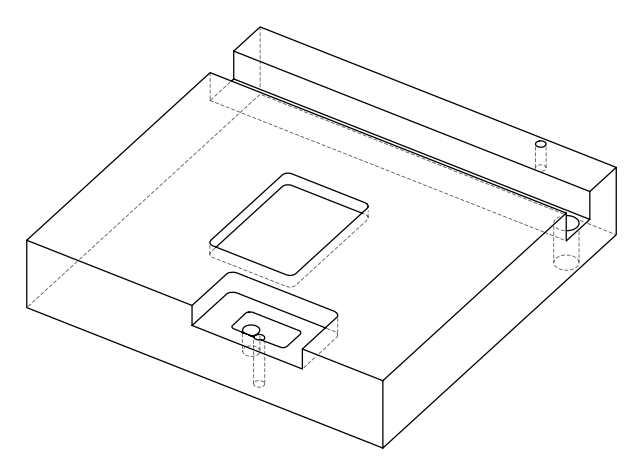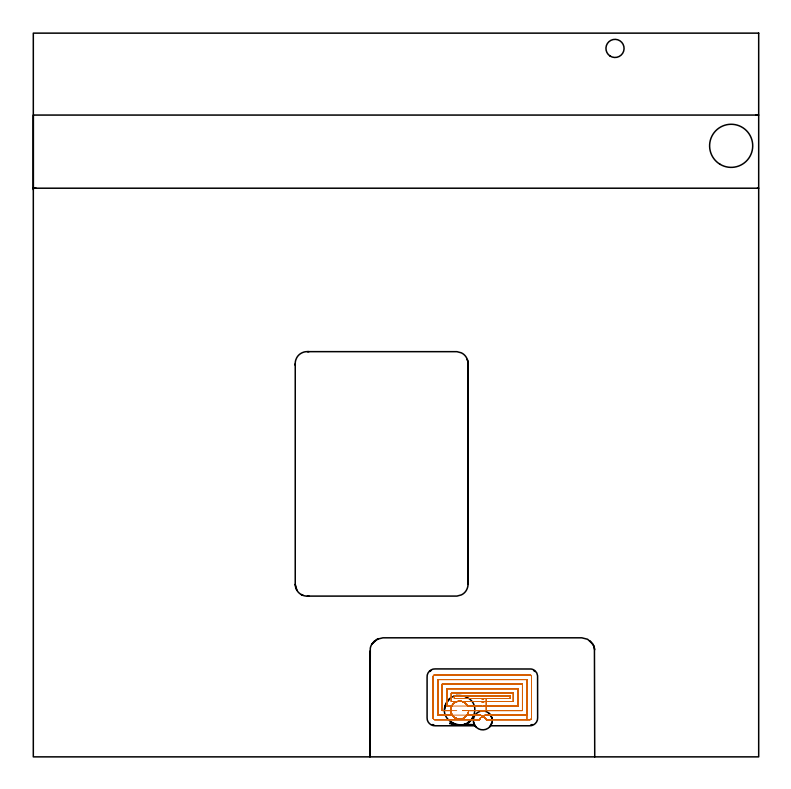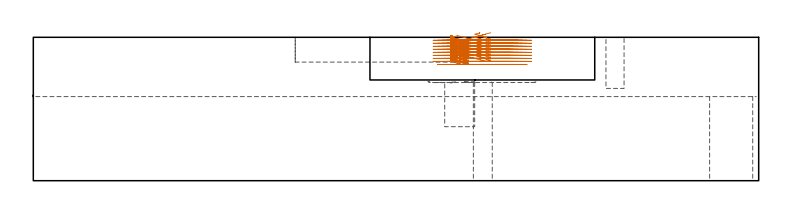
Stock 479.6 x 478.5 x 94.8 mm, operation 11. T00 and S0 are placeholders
(PLAN: 14 operations, 10 tool changes, 88.9 min)
(1 SPOT_DRILL | STEP1HOLE_1 | NXT0321_9005460120000 | 0.04 min | 3080 mm3)
(2 SPOT_DRILL_1 | STEP1POCKET | NXT0321_9005460120000 | 0.06 min | 3549 mm3)
(3 SPOT_DRILL_2 | STEP1POCKET_1 | NXT0321_9005460120000 | 0.03 min | 1 mm3)
(4 INDEXABLE_INSERT_DRILL_THROUGH_HOLE_FROM_SOLID | STEP1HOLE | NXT0302_028 | 0.25 min | 60414 mm3)
(5 DRILL_THROUGH_HOLE_INTO_CENTER | STEP1HOLE_1 | NXT0301_042 | 0.29 min | 2613 mm3)
(6 DRILL_TO_ENLARGE_THROUGH_HOLE | STEP1HOLE_1 | NXT0301_096 | 0.3 min | 5891 mm3)
(7 DRILL_BLIND_HOLE_INTO_CENTER | STEP1POCKET | UGT0301_373 | 0.13 min | 3106 mm3)
(8 DRILL_BLIND_HOLE_INTO_CENTER_1 | STEP1POCKET_1 | NXT0301_042 | 0.14 min | 1287 mm3)
(9 DRILL_TO_ENLARGE_BLIND_HOLE | STEP1POCKET_1 | UGT0301_373 | 0.14 min | 2516 mm3)
(10 MILL_ROUGH_BLIND_HOLE_CONTOUR | STEP1POCKET | NXT0201_013 | Spiral | 1.55 min | 11217 mm3)
(11 MILL_RECTANGULAR_POCKET | POCKET_RECTANGULAR_STRAIGHT | UGT0201_086 | Follow Part, ap 2, ae 75% | 29.15 min | 69038 mm3)
(12 MILL_RECTANGULAR_POCKET_1 | POCKET_RECTANGULAR_STRAIGHT_1 | UGT0201_133 | Follow Part, ap 3.75, ae 75% | 16.54 min | 301875 mm3)
(13 MILL_SLOT | SLOT_PARTIAL_RECTANGULAR | UGT0201_133 | Follow Part, ap 3.75, ae 75% | 30.08 min | 251817 mm3)
(14 MILL_RECTANGULAR_SLOT | SLOT_RECTANGULAR | UGT0201_009 | Follow Part, ap 11.25, ae 75% | 10.24 min | 883080 mm3)
(TOOL NXT0321_9005460120000 | NC Spot Drill, 142deg, 12mm, Carbide, Uncoated | D12 PA142 FL30 Z2)
(TOOL NXT0302_028 | Index. Insert Drill 28.5mm [880-D2850L32-03] | D28.5 PA176 FL86 Z2)
(TOOL NXT0301_042 | Carbide Drill 7.1mm [860.1-0710-057A1-MM 2214] | D7.1 PA140 FL85 Z2)
(TOOL NXT0301_096 | Carbide Drill 12.5mm [860.1-1250-063A1-MM 2214] | D12.5 PA140 FL77 Z2)
(TOOL UGT0301_373 | Twist Drill Flat Bottom 12 mm | D12 PA180 FL101 Z2)
(TOOL NXT0201_013 | ENDMILL 10mm | D10 FL30 Z4)
(TOOL UGT0201_086 | End Mill 8 mm | D8 R2 FL19 Z4)
(TOOL UGT0201_133 | Carbide End Mill 15.0 | D15 FL30 Z4)
(TOOL UGT0201_009 | End Mill 45 mm | D45 FL63 Z6)
(OP 11 MILL_RECTANGULAR_POCKET, part 1 of 2)
G17 G21 G94 G90
T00 M6
G54
G17 G0 G90 X302.392 Y30.6 S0 M3
G43 Z104.8 H0
Z97.8
G94 G1 X299.038 Z96.901 F250.
X298.273 Y30.506 Z96.695
X297.525 Y30.315 Z96.488
X297.202 Y30.189 Z96.395
X296.879 Y30.315 Z96.302
X296.132 Y30.506 Z96.095
X295.366 Y30.6 Z95.889
X283.864 Z92.807
X295.019 F500.
G2 X297.202 Y30.189 R6.
X299.385 Y30.6 R6.
G1 Y38.6
X315.4
Y40.1
X278.4
Y38.6
X295.019
G2 X297.202 Y38.429 R14.
X299.385 Y38.6 R14.
G1 Y36.6
X317.4
Y42.1
X276.4
Y36.6
X295.019
G2 X297.202 Y36.4 R12.
X299.385 Y36.6 R12.
G1 Y33.6
X320.4
Y45.1
X273.4
Y33.6
X295.019
G2 X297.202 Y33.331 R9.
X299.385 Y33.6 R9.
G1 Y30.6
X323.4
Y48.1
X270.4
Y30.6
X279.936
G0 X295.244 Y25.193 Z97.8
G1 X295.067 Y24.806 Z97.686 F250.
X295.019 Y24.6 Z97.629
X292.026 Z96.827
X295.019 Z96.025
X295.067 Y24.806 Z95.968
X295.272 Y25.254 Z95.836
X295.57 Y25.647 Z95.704
X295.946 Y25.965 Z95.572
X296.383 Y26.193 Z95.44
X296.586 Y26.251 Z95.383
X296.79 Y26.309 Z95.326
X297.221 Y26.347 Z95.211
X297.65 Y26.302 Z95.095
X298.063 Y26.176 Z94.979
X298.25 Y26.076 Z94.922
X298.7 Y25.765 Z94.776
X299.005 Y25.425 Z94.653
X299.256 Y24.989 Z94.519
X299.343 Y24.769 Z94.455
X299.367 Y24.685 Z94.432
X299.385 Y24.6 Z94.409
X302.375 Z93.608
X299.385 Z92.807
X326.4 F500.
Y27.6
Y51.1
X267.4
Y27.6
X295.019
G2 X297.202 Y26.658 R3.
X299.385 Y27.6 R3.
G1 X326.4
Y24.6
X328.4
G3 X329.4 Y25.6 R1.
G1 Y53.1
G3 X328.4 Y54.1 R1.
G1 X265.4
G3 X264.4 Y53.1 R1.
G1 Y25.6
G3 X265.4 Y24.6 R1.
G1 X295.019
G0 X280.518 Y25.174 Z95.807
G1 X280.275 Y25.225 Z95.74 F250.
X279.186 Y25.651 Z95.427
X278.469 Y26.115 Z95.198
X278.438 Y26.136 Z95.188
X277.96 Y26.501 Z95.027
X277.264 Y27.245 Z94.753
X276.831 Y27.91 Z94.541
X276.543 Y28.422 Z94.383
X276.334 Y28.979 Z94.224
X276.149 Y29.581 Z94.055
X276.058 Y30.102 Z93.913
X276.01 Y30.727 Z93.746
X276.008 Y31.255 Z93.604
X276.091 Y31.849 Z93.443
X276.208 Y32.496 Z93.267
X276.214 Y32.515 Z93.262
X276.374 Y32.93 Z93.143
X276.65 Y33.609 Z92.946
X276.788 Y33.849 Z92.872
X276.92 Y34.044 Z92.809
X277.39 Y34.709 Z92.591
X277.98 Y35.288 Z92.369
X278.58 Y35.779 Z92.161
X279.118 Y36.091 Z91.995
X279.715 Y36.385 Z91.817
X280.259 Y36.554 Z91.664
X280.832 Y36.707 Z91.505
X281.401 Y36.764 Z91.352
X281.991 Y36.803 Z91.193
X282.526 Y36.758 Z91.05
X283.143 Y36.666 Z90.882
X283.393 Y36.6 Z90.813
X295.019 F500.
G2 X297.202 Y36.4 R12.
X299.385 Y36.6 R12.
G1 X317.4
Y42.1
X276.4
Y36.6
X280.433
G0 X276.722 Y28.103 Z95.807
G1 X276.543 Y28.422 Z95.708 F250.
X276.334 Y28.979 Z95.549
X276.149 Y29.581 Z95.38
X276.058 Y30.102 Z95.238
X276.01 Y30.727 Z95.071
X276.008 Y31.255 Z94.929
X276.091 Y31.849 Z94.768
X276.208 Y32.496 Z94.592
X276.214 Y32.515 Z94.587
X276.374 Y32.93 Z94.468
X276.65 Y33.609 Z94.271
X276.788 Y33.849 Z94.197
X276.92 Y34.044 Z94.134
X277.39 Y34.709 Z93.916
X277.98 Y35.288 Z93.694
X278.58 Y35.779 Z93.486
X279.118 Y36.091 Z93.32
X279.715 Y36.385 Z93.142
X280.259 Y36.554 Z92.989
X280.832 Y36.707 Z92.83
X281.401 Y36.764 Z92.677
X281.991 Y36.803 Z92.518
X282.526 Y36.758 Z92.375
X283.143 Y36.666 Z92.207
X283.67 Y36.527 Z92.061
X284.267 Y36.294 Z91.89
X284.836 Y36.019 Z91.72
X285.039 Y35.883 Z91.655
X285.422 Y35.623 Z91.531
X285.885 Y35.258 Z91.373
X286.505 Y34.592 Z91.129
X286.556 Y34.534 Z91.108
X286.805 Y34.176 Z90.992
X287.138 Y33.6 Z90.813
X295.019 F500.
G2 X297.202 Y33.331 R9.
X299.385 Y33.6 R9.
G1 X320.4
Y45.1
X273.4
Y33.6
X276.647
G0 X276.016 Y31.315 Z95.807
G1 X276.008 Y31.255 Z95.79 F250.
X276.01 Y30.727 Z95.649
X276.058 Y30.102 Z95.481
X276.149 Y29.581 Z95.339
X276.334 Y28.979 Z95.171
X276.543 Y28.422 Z95.011
X276.831 Y27.91 Z94.854
X276.858 Y27.862 Z94.839
X277.293 Y27.212 Z94.629
X277.846 Y26.616 Z94.411
X277.96 Y26.501 Z94.368
X278.438 Y26.136 Z94.207
X278.469 Y26.115 Z94.197
X279.186 Y25.651 Z93.968
X280.275 Y25.225 Z93.654
X280.817 Y25.111 Z93.506
X281.434 Y25.019 Z93.339
X281.949 Y25.001 Z93.201
X282.568 Y25.047 Z93.035
X283.106 Y25.121 Z92.889
X283.692 Y25.294 Z92.725
X284.331 Y25.513 Z92.544
X284.802 Y25.779 Z92.399
X285.384 Y26.135 Z92.217
X286.008 Y26.685 Z91.994
X286.563 Y27.291 Z91.774
X287. Y27.933 Z91.565
X287.135 Y28.155 Z91.496
X287.205 Y28.304 Z91.452
X287.478 Y29.004 Z91.25
X287.649 Y29.56 Z91.094
X287.669 Y29.682 Z91.061
X287.736 Y30.128 Z90.94
X287.789 Y30.6 Z90.813
X295.019 F500.
G2 X297.202 Y30.189 R6.
X299.385 Y30.6 R6.
G1 X323.4
Y48.1
X270.4
Y30.6
X276.02
G0 X277.095 Y34.291 Z95.807
G1 X276.92 Y34.044 Z95.726 F250.
X276.788 Y33.849 Z95.662
X276.65 Y33.609 Z95.588
X276.208 Y32.496 Z95.267
X276.091 Y31.849 Z95.091
X276.008 Y31.255 Z94.93
X276.01 Y30.727 Z94.789
X276.058 Y30.102 Z94.621
X276.149 Y29.581 Z94.479
X276.334 Y28.979 Z94.31
X276.543 Y28.422 Z94.151
X276.831 Y27.91 Z93.994
X276.858 Y27.862 Z93.979
X277.293 Y27.212 Z93.769
X277.846 Y26.616 Z93.551
X277.96 Y26.501 Z93.508
X278.438 Y26.136 Z93.347
X278.469 Y26.115 Z93.337
X279.186 Y25.651 Z93.108
X280.275 Y25.225 Z92.794
X280.817 Y25.111 Z92.646
X281.434 Y25.019 Z92.479
X281.949 Y25.001 Z92.341
X282.568 Y25.047 Z92.175
X283.106 Y25.121 Z92.029
X283.692 Y25.294 Z91.865
X284.331 Y25.513 Z91.684
X284.802 Y25.779 Z91.539
X285.384 Y26.135 Z91.356
X286.008 Y26.685 Z91.133
X286.563 Y27.291 Z90.913
X286.773 Y27.6 Z90.813
X295.019 F500.
G2 X297.202 Y26.658 R3.
X299.385 Y27.6 R3.
G1 X326.4
Y51.1
X267.4
Y27.6
X277.03
G0 X295.244 Y25.193 Z95.807
G1 X295.067 Y24.806 Z95.693 F250.
X295.019 Y24.6 Z95.636
X292.026 Z94.834
X295.019 Z94.031
X295.067 Y24.806 Z93.975
X295.272 Y25.254 Z93.843
X295.57 Y25.647 Z93.711
X295.946 Y25.965 Z93.579
X296.383 Y26.193 Z93.447
X296.586 Y26.251 Z93.39
X296.79 Y26.309 Z93.333
X297.221 Y26.347 Z93.217
X297.65 Y26.302 Z93.102
X298.063 Y26.176 Z92.986
X298.25 Y26.076 Z92.929
X298.7 Y25.765 Z92.782
X299.005 Y25.425 Z92.66
X299.256 Y24.989 Z92.525
X299.343 Y24.769 Z92.462
X299.367 Y24.685 Z92.439
X299.385 Y24.6 Z92.415
X302.375 Z91.614
X299.385 Z90.813
X328.4 F500.
G3 X329.4 Y25.6 R1.
G1 Y53.1
G3 X328.4 Y54.1 R1.
G1 X265.4
G3 X264.4 Y53.1 R1.
G1 Y25.6
G3 X265.4 Y24.6 R1.
G1 X295.019
G0 X280.77 Y38.6 Z95.807
G1 X295.549 Z91.847 F250.
X296.679 Y38.511 Z91.543
X297.202 Y38.429 Z91.401
X297.725 Y38.511 Z91.259
X298.856 Y38.6 Z90.955
X299.385 Z90.813
X315.4 F500.
Y40.1
X278.4
Y38.6
X295.019
G2 X297.202 Y38.429 R14.
X299.385 Y38.6 R14.
G1 X300.385
G0 X280.518 Y25.174 Z93.813
G1 X280.275 Y25.225 Z93.747 F250.
X279.187 Y25.65 Z93.433
X278.438 Y26.136 Z93.194
X277.96 Y26.501 Z93.033
X277.264 Y27.245 Z92.76
X276.772 Y28.014 Z92.515
X276.543 Y28.422 Z92.39
X276.334 Y28.979 Z92.231
X276.149 Y29.581 Z92.062
X276.058 Y30.102 Z91.92
X276.01 Y30.727 Z91.752
X276.008 Y31.255 Z91.611
X276.091 Y31.849 Z91.45
X276.208 Y32.496 Z91.274
X276.214 Y32.515 Z91.268
X276.374 Y32.93 Z91.149
X276.65 Y33.609 Z90.953
X276.788 Y33.849 Z90.879
X276.92 Y34.044 Z90.816
X277.389 Y34.708 Z90.598
X277.977 Y35.285 Z90.377
X278.581 Y35.78 Z90.168
X279.118 Y36.091 Z90.002
X279.715 Y36.385 Z89.823
X280.259 Y36.554 Z89.671
X280.832 Y36.707 Z89.512
X281.401 Y36.764 Z89.358
X281.991 Y36.803 Z89.2
X282.526 Y36.758 Z89.056
X283.143 Y36.666 Z88.889
X283.393 Y36.6 Z88.82
X295.019 F500.
G2 X297.202 Y36.4 R12.
X299.385 Y36.6 R12.
G1 X317.4
Y42.1
X276.4
Y36.6
X280.433
G0 X276.722 Y28.103 Z93.813
G1 X276.543 Y28.422 Z93.715 F250.
X276.334 Y28.979 Z93.556
X276.149 Y29.581 Z93.387
X276.058 Y30.102 Z93.245
X276.01 Y30.727 Z93.077
X276.008 Y31.255 Z92.936
X276.091 Y31.849 Z92.775
X276.208 Y32.496 Z92.599
X276.214 Y32.515 Z92.593
X276.374 Y32.93 Z92.474
X276.65 Y33.609 Z92.278
X276.788 Y33.849 Z92.204
X276.92 Y34.044 Z92.141
X277.389 Y34.708 Z91.923
X277.977 Y35.285 Z91.702
X278.581 Y35.78 Z91.493
X279.118 Y36.091 Z91.327
X279.715 Y36.385 Z91.148
X280.259 Y36.554 Z90.996
X280.832 Y36.707 Z90.837
X281.401 Y36.764 Z90.684
X281.991 Y36.803 Z90.525
X282.526 Y36.758 Z90.381
X283.143 Y36.666 Z90.214
X283.67 Y36.527 Z90.068
X284.267 Y36.294 Z89.896
X284.836 Y36.019 Z89.727
X285.039 Y35.883 Z89.662
X285.422 Y35.623 Z89.538
X285.885 Y35.258 Z89.38
X286.505 Y34.592 Z89.136
X286.556 Y34.534 Z89.115
X286.805 Y34.176 Z88.998
X287.138 Y33.6 Z88.82
X295.019 F500.
G2 X297.202 Y33.331 R9.
X299.385 Y33.6 R9.
G1 X320.4
Y45.1
X273.4
Y33.6
X276.647
G0 X276.016 Y31.315 Z93.813
G1 X276.008 Y31.255 Z93.797 F250.
X276.01 Y30.727 Z93.656
X276.058 Y30.102 Z93.488
X276.149 Y29.581 Z93.346
X276.334 Y28.979 Z93.177
X276.543 Y28.422 Z93.018
X276.772 Y28.014 Z92.892
X276.861 Y27.857 Z92.844
X277.293 Y27.212 Z92.636
X277.846 Y26.616 Z92.418
X277.96 Y26.501 Z92.375
X278.447 Y26.13 Z92.211
X279.187 Y25.65 Z91.974
X280.275 Y25.225 Z91.661
X280.817 Y25.111 Z91.513
X281.434 Y25.019 Z91.346
X281.949 Y25.001 Z91.208
X282.568 Y25.047 Z91.041
X283.106 Y25.121 Z90.896
X283.692 Y25.294 Z90.732
X284.331 Y25.513 Z90.551
X284.802 Y25.779 Z90.406
X285.384 Y26.135 Z90.223
X286.008 Y26.685 Z90.
X286.563 Y27.291 Z89.78
X287. Y27.933 Z89.572
X287.135 Y28.155 Z89.503
X287.205 Y28.304 Z89.458
X287.478 Y29.004 Z89.257
X287.649 Y29.56 Z89.101
X287.669 Y29.682 Z89.068
X287.736 Y30.128 Z88.947
X287.789 Y30.6 Z88.82
X295.019 F500.
G2 X297.202 Y30.189 R6.
X299.385 Y30.6 R6.
G1 X323.4
Y48.1
X270.4
Y30.6
X276.02
G0 X277.095 Y34.291 Z93.813
G1 X276.92 Y34.044 Z93.732 F250.
X276.788 Y33.849 Z93.669
X276.65 Y33.609 Z93.595
X276.208 Y32.496 Z93.274
X276.091 Y31.849 Z93.098
X276.008 Y31.255 Z92.937
X276.01 Y30.727 Z92.796
X276.058 Y30.102 Z92.628
X276.149 Y29.581 Z92.486
X276.334 Y28.979 Z92.317
X276.543 Y28.422 Z92.158
X276.772 Y28.014 Z92.032
X276.861 Y27.857 Z91.984
X277.293 Y27.212 Z91.776
X277.846 Y26.616 Z91.558
X277.96 Y26.501 Z91.514
X278.447 Y26.13 Z91.351
X279.187 Y25.65 Z91.114
X280.275 Y25.225 Z90.801
X280.817 Y25.111 Z90.653
X281.434 Y25.019 Z90.485
X281.949 Y25.001 Z90.347
X282.568 Y25.047 Z90.181
X283.106 Y25.121 Z90.036
X283.692 Y25.294 Z89.872
X284.331 Y25.513 Z89.691
X284.802 Y25.779 Z89.546
X285.384 Y26.135 Z89.363
X286.008 Y26.685 Z89.14
X286.563 Y27.291 Z88.92
X286.773 Y27.6 Z88.82
X295.019 F500.
G2 X297.202 Y26.658 R3.
X299.385 Y27.6 R3.
G1 X326.4
Y51.1
X267.4
Y27.6
X277.03
G0 X295.244 Y25.193 Z93.813
G1 X295.067 Y24.806 Z93.699 F250.
X295.019 Y24.6 Z93.643
X292.026 Z92.84
X295.019 Z92.038
X295.067 Y24.806 Z91.981
X295.272 Y25.254 Z91.849
X295.57 Y25.647 Z91.717
X295.946 Y25.965 Z91.585
X296.383 Y26.193 Z91.453
X296.586 Y26.251 Z91.397
X296.79 Y26.309 Z91.34
X297.221 Y26.347 Z91.224
X297.65 Y26.302 Z91.108
X298.063 Y26.176 Z90.992
X298.25 Y26.076 Z90.936
X298.7 Y25.765 Z90.789
X299.005 Y25.425 Z90.667
X299.256 Y24.989 Z90.532
X299.343 Y24.769 Z90.469
X299.367 Y24.685 Z90.445
X299.385 Y24.6 Z90.422
X302.375 Z89.621
X299.385 Z88.82
X328.4 F500.
G3 X329.4 Y25.6 R1.
G1 Y53.1
G3 X328.4 Y54.1 R1.
G1 X265.4
G3 X264.4 Y53.1 R1.
G1 Y25.6
G3 X265.4 Y24.6 R1.
G1 X295.019
G0 X280.77 Y38.6 Z93.813
G1 X295.549 Z89.853 F250.
X296.679 Y38.511 Z89.549
X297.202 Y38.429 Z89.407
X297.725 Y38.511 Z89.266
X298.856 Y38.6 Z88.962
X299.385 Z88.82
X315.4 F500.
Y40.1
X278.4
Y38.6
X295.019
G2 X297.202 Y38.429 R14.
X299.385 Y38.6 R14.
G1 X300.385
G0 X280.518 Y25.174 Z91.82
G1 X280.274 Y25.225 Z91.753 F250.
X279.187 Y25.65 Z91.44
X278.438 Y26.136 Z91.201
X277.96 Y26.501 Z91.04
X277.264 Y27.245 Z90.767
X276.861 Y27.857 Z90.571
X276.771 Y28.016 Z90.521
X276.543 Y28.422 Z90.397
X276.334 Y28.979 Z90.237
X276.149 Y29.581 Z90.069
X276.058 Y30.102 Z89.927
X276.01 Y30.727 Z89.759
X276.008 Y31.255 Z89.617
X276.091 Y31.849 Z89.457
X276.208 Y32.496 Z89.28
X276.214 Y32.515 Z89.275
X276.374 Y32.93 Z89.156
X276.65 Y33.609 Z88.96
X276.788 Y33.849 Z88.885
X276.92 Y34.044 Z88.822
X277.389 Y34.708 Z88.604
X277.975 Y35.283 Z88.385
X278.582 Y35.78 Z88.174
X279.118 Y36.091 Z88.008
X279.715 Y36.385 Z87.83
X280.259 Y36.554 Z87.677
X280.832 Y36.707 Z87.518
X281.401 Y36.764 Z87.365
X281.991 Y36.803 Z87.207
X282.526 Y36.758 Z87.063
X283.143 Y36.666 Z86.896
X283.393 Y36.6 Z86.827
X295.019 F500.
G2 X297.202 Y36.4 R12.
X299.385 Y36.6 R12.
G1 X317.4
Y42.1
X276.4
Y36.6
X280.433
G0 X276.722 Y28.103 Z91.82
G1 X276.543 Y28.422 Z91.722 F250.
X276.334 Y28.979 Z91.562
X276.149 Y29.581 Z91.394
X276.058 Y30.102 Z91.252
X276.01 Y30.727 Z91.084
X276.008 Y31.255 Z90.942
X276.091 Y31.849 Z90.782
X276.208 Y32.496 Z90.605
X276.214 Y32.515 Z90.6
X276.374 Y32.93 Z90.481
X276.65 Y33.609 Z90.285
X276.788 Y33.849 Z90.21
X276.92 Y34.044 Z90.147
X277.389 Y34.708 Z89.929
X277.975 Y35.283 Z89.71
X278.582 Y35.78 Z89.499
X279.118 Y36.091 Z89.333
X279.715 Y36.385 Z89.155
X280.259 Y36.554 Z89.002
X280.832 Y36.707 Z88.843
X281.401 Y36.764 Z88.69
X281.991 Y36.803 Z88.532
X282.526 Y36.758 Z88.388
X283.143 Y36.666 Z88.221
X283.67 Y36.527 Z88.075
X284.267 Y36.294 Z87.903
X284.836 Y36.019 Z87.734
X285.039 Y35.883 Z87.668
X285.422 Y35.623 Z87.544
X285.885 Y35.258 Z87.386
X286.505 Y34.592 Z87.143
X286.556 Y34.534 Z87.122
X286.805 Y34.176 Z87.005
X287.138 Y33.6 Z86.827
X295.019 F500.
G2 X297.202 Y33.331 R9.
X299.385 Y33.6 R9.
G1 X320.4
Y45.1
X273.4
Y33.6
X276.647
G0 X276.016 Y31.315 Z91.82
G1 X276.008 Y31.255 Z91.804 F250.
X276.01 Y30.727 Z91.662
X276.058 Y30.102 Z91.494
X276.149 Y29.581 Z91.353
X276.334 Y28.979 Z91.184
X276.543 Y28.422 Z91.024
X276.771 Y28.016 Z90.9
X276.861 Y27.857 Z90.851
X277.264 Y27.245 Z90.654
X277.313 Y27.189 Z90.634
X277.845 Y26.617 Z90.425
X277.96 Y26.501 Z90.381
X278.447 Y26.13 Z90.217
X279.187 Y25.65 Z89.981
X280.274 Y25.225 Z89.668
X280.817 Y25.111 Z89.519
X281.434 Y25.019 Z89.352
X281.949 Y25.001 Z89.214
X282.568 Y25.047 Z89.048
X283.106 Y25.121 Z88.902
X283.692 Y25.294 Z88.739
X284.331 Y25.513 Z88.558
X284.802 Y25.779 Z88.413
X285.386 Y26.136 Z88.229
X286.008 Y26.685 Z88.007
X286.563 Y27.291 Z87.787
X287. Y27.933 Z87.579
X287.135 Y28.155 Z87.509
X287.205 Y28.304 Z87.465
X287.478 Y29.004 Z87.264
X287.649 Y29.56 Z87.108
X287.675 Y29.716 Z87.065
X287.736 Y30.127 Z86.954
X287.789 Y30.6 Z86.827
X295.019 F500.
G2 X297.202 Y30.189 R6.
X299.385 Y30.6 R6.
G1 X323.4
Y48.1
X270.4
Y30.6
X276.02
G0 X277.095 Y34.291 Z91.82
G1 X276.92 Y34.044 Z91.739 F250.
X276.788 Y33.849 Z91.676
X276.65 Y33.609 Z91.601
X276.208 Y32.496 Z91.281
X276.091 Y31.849 Z91.105
X276.008 Y31.255 Z90.944
X276.01 Y30.727 Z90.802
X276.058 Y30.102 Z90.634
X276.149 Y29.581 Z90.492
X276.334 Y28.979 Z90.324
X276.543 Y28.422 Z90.164
X276.771 Y28.016 Z90.04
X276.861 Y27.857 Z89.991
X277.264 Y27.245 Z89.794
X277.313 Y27.189 Z89.774
X277.845 Y26.617 Z89.565
X277.96 Y26.501 Z89.521
X278.447 Y26.13 Z89.357
X279.187 Y25.65 Z89.121
X280.274 Y25.225 Z88.808
X280.817 Y25.111 Z88.659
X281.434 Y25.019 Z88.492
X281.949 Y25.001 Z88.354
X282.568 Y25.047 Z88.188
X283.106 Y25.121 Z88.042
X283.692 Y25.294 Z87.879
X284.331 Y25.513 Z87.698
X284.802 Y25.779 Z87.553
X285.386 Y26.136 Z87.369
X286.008 Y26.685 Z87.147
X286.563 Y27.291 Z86.927
X286.773 Y27.6 Z86.827
X295.019 F500.
G2 X297.202 Y26.658 R3.
X299.385 Y27.6 R3.
G1 X326.4
Y51.1
X267.4
Y27.6
X277.03
G0 X295.244 Y25.193 Z91.82
G1 X295.067 Y24.806 Z91.706 F250.
X295.019 Y24.6 Z91.649
X292.026 Z90.847
X295.019 Z90.045
X295.067 Y24.806 Z89.988
X295.272 Y25.254 Z89.856
X295.57 Y25.647 Z89.724
X295.946 Y25.965 Z89.592
X296.383 Y26.193 Z89.46
X296.586 Y26.251 Z89.403
X296.79 Y26.309 Z89.346
X297.221 Y26.347 Z89.231
X297.65 Y26.302 Z89.115
X298.063 Y26.176 Z88.999
X298.25 Y26.076 Z88.942
X298.7 Y25.765 Z88.796
X299.005 Y25.425 Z88.673
X299.256 Y24.989 Z88.539
X299.343 Y24.769 Z88.475
X299.367 Y24.685 Z88.452
X299.385 Y24.6 Z88.429
X302.375 Z87.628
X299.385 Z86.827
X328.4 F500.
G3 X329.4 Y25.6 R1.
G1 Y53.1
G3 X328.4 Y54.1 R1.
G1 X265.4
G3 X264.4 Y53.1 R1.
G1 Y25.6
G3 X265.4 Y24.6 R1.
G1 X295.019
G0 X280.77 Y38.6 Z91.82
G1 X295.549 Z87.86 F250.
X296.679 Y38.511 Z87.556
X297.202 Y38.429 Z87.414
X297.725 Y38.511 Z87.272
X298.856 Y38.6 Z86.968
X299.385 Z86.827
X315.4 F500.
Y40.1
X278.4
Y38.6
X295.019
G2 X297.202 Y38.429 R14.
X299.385 Y38.6 R14.
G1 X300.385
G0 X280.518 Y25.174 Z89.827
G1 X280.274 Y25.225 Z89.76 F250.
X279.185 Y25.651 Z89.446
X278.482 Y26.106 Z89.222
X278.438 Y26.136 Z89.208
X277.96 Y26.501 Z89.047
X277.264 Y27.245 Z88.773
X276.855 Y27.867 Z88.574
X276.543 Y28.422 Z88.403
X276.334 Y28.979 Z88.244
X276.149 Y29.581 Z88.075
X276.058 Y30.102 Z87.933
X276.01 Y30.727 Z87.766
X276.008 Y31.255 Z87.624
X276.091 Y31.849 Z87.463
X276.208 Y32.496 Z87.287
X276.214 Y32.515 Z87.282
X276.374 Y32.93 Z87.163
X276.65 Y33.609 Z86.966
X276.788 Y33.849 Z86.892
X276.92 Y34.044 Z86.829
X277.39 Y34.708 Z86.611
X277.973 Y35.282 Z86.392
X278.582 Y35.78 Z86.181
X279.118 Y36.091 Z86.015
X279.715 Y36.385 Z85.837
X280.259 Y36.554 Z85.684
X280.832 Y36.707 Z85.525
X281.401 Y36.764 Z85.372
X281.991 Y36.803 Z85.213
X282.526 Y36.758 Z85.07
X283.143 Y36.666 Z84.902
X283.393 Y36.6 Z84.833
X295.019 F500.
G2 X297.202 Y36.4 R12.
X299.385 Y36.6 R12.
G1 X317.4
Y42.1
X276.4
Y36.6
X280.433
G0 X276.722 Y28.103 Z89.827
G1 X276.543 Y28.422 Z89.728 F250.
X276.334 Y28.979 Z89.569
X276.149 Y29.581 Z89.4
X276.058 Y30.102 Z89.258
X276.01 Y30.727 Z89.091
X276.008 Y31.255 Z88.949
X276.091 Y31.849 Z88.788
X276.208 Y32.496 Z88.612
X276.214 Y32.515 Z88.607
X276.374 Y32.93 Z88.488
X276.65 Y33.609 Z88.291
X276.788 Y33.849 Z88.217
X276.92 Y34.044 Z88.154
X277.39 Y34.708 Z87.936
X277.973 Y35.282 Z87.717
X278.582 Y35.78 Z87.506
X279.118 Y36.091 Z87.34
X279.715 Y36.385 Z87.162
X280.259 Y36.554 Z87.009
X280.832 Y36.707 Z86.85
X281.401 Y36.764 Z86.697
X281.991 Y36.803 Z86.539
X282.526 Y36.758 Z86.395
X283.143 Y36.666 Z86.227
X283.67 Y36.527 Z86.082
X284.267 Y36.294 Z85.91
X284.836 Y36.019 Z85.74
X285.039 Y35.883 Z85.675
X285.422 Y35.623 Z85.551
X285.885 Y35.258 Z85.393
X286.505 Y34.592 Z85.149
X286.556 Y34.534 Z85.128
X286.805 Y34.176 Z85.012
X287.138 Y33.6 Z84.833
X295.019 F500.
G2 X297.202 Y33.331 R9.
X299.385 Y33.6 R9.
G1 X320.4
Y45.1
X273.4
Y33.6
X276.647
G0 X276.016 Y31.315 Z89.827
G1 X276.008 Y31.255 Z89.81 F250.
X276.01 Y30.727 Z89.669
X276.058 Y30.102 Z89.501
X276.149 Y29.581 Z89.359
X276.334 Y28.979 Z89.191
X276.543 Y28.422 Z89.031
X276.855 Y27.867 Z88.86
X277.264 Y27.245 Z88.661
X277.313 Y27.189 Z88.641
X277.845 Y26.617 Z88.432
X277.96 Y26.501 Z88.388
X278.438 Y26.136 Z88.227
X278.482 Y26.106 Z88.213
X279.185 Y25.651 Z87.988
X280.274 Y25.225 Z87.675
X280.817 Y25.111 Z87.526
X281.434 Y25.019 Z87.359
X281.949 Y25.001 Z87.221
X282.568 Y25.047 Z87.055
X283.106 Y25.121 Z86.909
X283.692 Y25.294 Z86.745
X284.331 Y25.513 Z86.564
X284.802 Y25.779 Z86.419
X285.386 Y26.136 Z86.236
X286.008 Y26.685 Z86.014
X286.563 Y27.291 Z85.794
X287. Y27.933 Z85.585
X287.135 Y28.155 Z85.516
X287.205 Y28.304 Z85.472
X287.478 Y29.004 Z85.27
X287.649 Y29.56 Z85.114
X287.675 Y29.716 Z85.072
X287.736 Y30.127 Z84.961
X287.789 Y30.6 Z84.833
X295.019 F500.
G2 X297.202 Y30.189 R6.
X299.385 Y30.6 R6.
G1 X323.4
Y48.1
X270.4
Y30.6
X276.02
G0 X277.095 Y34.291 Z89.827
G1 X276.92 Y34.044 Z89.746 F250.
X276.788 Y33.849 Z89.682
X276.65 Y33.609 Z89.608
X276.208 Y32.496 Z89.287
X276.091 Y31.849 Z89.111
X276.008 Y31.255 Z88.95
X276.01 Y30.727 Z88.809
X276.058 Y30.102 Z88.641
X276.149 Y29.581 Z88.499
X276.334 Y28.979 Z88.33
X276.543 Y28.422 Z88.171
X276.855 Y27.867 Z88.
X277.264 Y27.245 Z87.801
X277.313 Y27.189 Z87.781
X277.845 Y26.617 Z87.572
X277.96 Y26.501 Z87.528
X278.438 Y26.136 Z87.367
X278.482 Y26.106 Z87.353
X279.185 Y25.651 Z87.128
X280.274 Y25.225 Z86.815
X280.817 Y25.111 Z86.666
X281.434 Y25.019 Z86.499
X281.949 Y25.001 Z86.361
X282.568 Y25.047 Z86.195
X283.106 Y25.121 Z86.049
X283.692 Y25.294 Z85.885
X284.331 Y25.513 Z85.704
X284.802 Y25.779 Z85.559
X285.386 Y26.136 Z85.376
X286.008 Y26.685 Z85.154
X286.563 Y27.291 Z84.933
X286.773 Y27.6 Z84.833
X295.019 F500.
G2 X297.202 Y26.658 R3.
X299.385 Y27.6 R3.
G1 X326.4
Y51.1
X267.4
Y27.6
X277.03
G0 X295.244 Y25.193 Z89.827
G1 X295.067 Y24.806 Z89.713 F250.
X295.019 Y24.6 Z89.656
X292.026 Z88.854
X295.019 Z88.051
X295.067 Y24.806 Z87.995
X295.272 Y25.254 Z87.863
X295.57 Y25.647 Z87.731
X295.946 Y25.965 Z87.599
X296.383 Y26.193 Z87.467
X296.586 Y26.251 Z87.41
X296.79 Y26.309 Z87.353
X297.221 Y26.347 Z87.237
X297.65 Y26.302 Z87.122
X298.063 Y26.176 Z87.006
X298.25 Y26.076 Z86.949
X298.7 Y25.765 Z86.802
X299.005 Y25.425 Z86.68
X299.256 Y24.989 Z86.545
X299.343 Y24.769 Z86.482
X299.367 Y24.685 Z86.459
X299.385 Y24.6 Z86.435
X302.375 Z85.634
X299.385 Z84.833
X328.4 F500.
G3 X329.4 Y25.6 R1.
G1 Y53.1
G3 X328.4 Y54.1 R1.
G1 X265.4
G3 X264.4 Y53.1 R1.
G1 Y25.6
G3 X265.4 Y24.6 R1.
G1 X295.019
G0 X280.77 Y38.6 Z89.827
G1 X295.549 Z85.867 F250.
X296.679 Y38.511 Z85.563
X297.202 Y38.429 Z85.421
X297.725 Y38.511 Z85.279
X298.856 Y38.6 Z84.975
X299.385 Z84.833
X315.4 F500.
Y40.1
X278.4
Y38.6
X295.019
G2 X297.202 Y38.429 R14.
X299.385 Y38.6 R14.
G1 X300.385
G0 X280.518 Y25.174 Z87.833
G1 X280.274 Y25.225 Z87.766 F250.
X279.185 Y25.651 Z87.453
X278.482 Y26.106 Z87.228
X278.438 Y26.136 Z87.214
X277.96 Y26.501 Z87.053
X277.264 Y27.245 Z86.78
X276.855 Y27.867 Z86.581
X276.543 Y28.422 Z86.41
X276.334 Y28.979 Z86.251
X276.149 Y29.581 Z86.082
X276.058 Y30.102 Z85.94
X276.01 Y30.727 Z85.772
X276.008 Y31.255 Z85.631
X276.091 Y31.849 Z85.47
X276.208 Y32.496 Z85.294
X276.214 Y32.515 Z85.288
X276.374 Y32.93 Z85.169
X276.65 Y33.609 Z84.973
X276.788 Y33.849 Z84.899
X276.92 Y34.044 Z84.836
X277.39 Y34.709 Z84.618
X277.979 Y35.287 Z84.396
X278.58 Y35.779 Z84.188
X279.118 Y36.091 Z84.022
X279.715 Y36.385 Z83.843
X280.259 Y36.554 Z83.691
X280.832 Y36.707 Z83.532
X281.401 Y36.764 Z83.379
X281.991 Y36.803 Z83.22
X282.526 Y36.758 Z83.076
X283.143 Y36.666 Z82.909
X283.393 Y36.6 Z82.84
X295.019 F500.
G2 X297.202 Y36.4 R12.
X299.385 Y36.6 R12.
G1 X317.4
Y42.1
X276.4
Y36.6
X280.433
G0 X276.722 Y28.103 Z87.833
G1 X276.543 Y28.422 Z87.735 F250.
X276.334 Y28.979 Z87.576
X276.149 Y29.581 Z87.407
X276.058 Y30.102 Z87.265
X276.01 Y30.727 Z87.097
X276.008 Y31.255 Z86.956
X276.091 Y31.849 Z86.795
X276.208 Y32.496 Z86.619
X276.214 Y32.515 Z86.613
X276.374 Y32.93 Z86.494
X276.65 Y33.609 Z86.298
X276.788 Y33.849 Z86.224
X276.92 Y34.044 Z86.161
X277.39 Y34.709 Z85.943
X277.979 Y35.287 Z85.721
X278.58 Y35.779 Z85.513
X279.118 Y36.091 Z85.347
X279.715 Y36.385 Z85.168
X280.259 Y36.554 Z85.016
X280.832 Y36.707 Z84.857
X281.401 Y36.764 Z84.704
X281.991 Y36.803 Z84.545
X282.526 Y36.758 Z84.401
X283.143 Y36.666 Z84.234
X283.67 Y36.527 Z84.088
X284.267 Y36.294 Z83.916
X284.836 Y36.019 Z83.747
X285.039 Y35.883 Z83.682
X285.422 Y35.623 Z83.558
X285.885 Y35.258 Z83.4
X286.505 Y34.592 Z83.156
X286.556 Y34.534 Z83.135
X286.805 Y34.176 Z83.018
X287.138 Y33.6 Z82.84
X295.019 F500.
G2 X297.202 Y33.331 R9.
X299.385 Y33.6 R9.
G1 X320.4
Y45.1
X273.4
Y33.6
X276.647
G0 X276.016 Y31.315 Z87.833
G1 X276.008 Y31.255 Z87.817 F250.
X276.01 Y30.727 Z87.676
X276.058 Y30.102 Z87.508
X276.149 Y29.581 Z87.366
X276.334 Y28.979 Z87.197
X276.543 Y28.422 Z87.038
X276.855 Y27.867 Z86.867
X277.264 Y27.245 Z86.668
X277.313 Y27.189 Z86.648
X277.845 Y26.617 Z86.439
X277.96 Y26.501 Z86.395
X278.438 Y26.136 Z86.234
X278.482 Y26.106 Z86.219
X279.185 Y25.651 Z85.995
X280.274 Y25.225 Z85.681
X280.817 Y25.111 Z85.533
X281.434 Y25.019 Z85.366
X281.949 Y25.001 Z85.228
X282.568 Y25.047 Z85.061
X283.106 Y25.121 Z84.916
X283.692 Y25.294 Z84.752
X284.331 Y25.513 Z84.571
X284.802 Y25.779 Z84.426
X285.386 Y26.136 Z84.243
X286.008 Y26.685 Z84.02
X286.563 Y27.291 Z83.8
X287. Y27.933 Z83.592
X287.135 Y28.155 Z83.523
X287.205 Y28.304 Z83.478
X287.478 Y29.004 Z83.277
X287.649 Y29.56 Z83.121
X287.675 Y29.716 Z83.079
X287.736 Y30.127 Z82.968
X287.789 Y30.6 Z82.84
X295.019 F500.
G2 X297.202 Y30.189 R6.
X299.385 Y30.6 R6.
G1 X323.4
Y48.1
X270.4
Y30.6
X276.02
G0 X277.095 Y34.291 Z87.833
G1 X276.92 Y34.044 Z87.752 F250.
X276.788 Y33.849 Z87.689
X276.65 Y33.609 Z87.615
X276.208 Y32.496 Z87.294
X276.091 Y31.849 Z87.118
X276.008 Y31.255 Z86.957
X276.01 Y30.727 Z86.816
X276.058 Y30.102 Z86.648
X276.149 Y29.581 Z86.506
X276.334 Y28.979 Z86.337
X276.543 Y28.422 Z86.178
X276.855 Y27.867 Z86.007
X277.264 Y27.245 Z85.808
X277.313 Y27.189 Z85.788
X277.845 Y26.617 Z85.578
X277.96 Y26.501 Z85.535
X278.438 Y26.136 Z85.374
X278.482 Y26.106 Z85.359
X279.185 Y25.651 Z85.135
X280.274 Y25.225 Z84.821
X280.817 Y25.111 Z84.673
X281.434 Y25.019 Z84.506
X281.949 Y25.001 Z84.368
X282.568 Y25.047 Z84.201
X283.106 Y25.121 Z84.056
X283.692 Y25.294 Z83.892
X284.331 Y25.513 Z83.711
X284.802 Y25.779 Z83.566
X285.386 Y26.136 Z83.383
X286.008 Y26.685 Z83.16
X286.563 Y27.291 Z82.94
X286.773 Y27.6 Z82.84
X295.019 F500.
G2 X297.202 Y26.658 R3.
X299.385 Y27.6 R3.
G1 X326.4
Y51.1
X267.4
Y27.6
X277.03
G0 X295.244 Y25.193 Z87.833
G1 X295.067 Y24.806 Z87.719 F250.
X295.019 Y24.6 Z87.663
X292.026 Z86.86
X295.019 Z86.058
X295.067 Y24.806 Z86.001
X295.272 Y25.254 Z85.869
X295.57 Y25.647 Z85.737
X295.946 Y25.965 Z85.605
X296.383 Y26.193 Z85.473
X296.586 Y26.251 Z85.417
X296.79 Y26.309 Z85.36
X297.221 Y26.347 Z85.244
X297.65 Y26.302 Z85.128
X298.063 Y26.176 Z85.013
X298.25 Y26.076 Z84.956
X298.7 Y25.765 Z84.809
X299.005 Y25.425 Z84.687
X299.256 Y24.989 Z84.552
X299.343 Y24.769 Z84.489
X299.367 Y24.685 Z84.465
X299.385 Y24.6 Z84.442
X302.375 Z83.641
X299.385 Z82.84
X328.4 F500.
G3 X329.4 Y25.6 R1.
G1 Y53.1
G3 X328.4 Y54.1 R1.
G1 X265.4
G3 X264.4 Y53.1 R1.
G1 Y25.6
G3 X265.4 Y24.6 R1.
G1 X295.019
G0 X280.77 Y38.6 Z87.833
G1 X295.549 Z83.873 F250.
X296.679 Y38.511 Z83.569
X297.202 Y38.429 Z83.427
X297.725 Y38.511 Z83.286
X298.856 Y38.6 Z82.982
X299.385 Z82.84
X315.4 F500.
Y40.1
X278.4
Y38.6
X295.019
G2 X297.202 Y38.429 R14.
X299.385 Y38.6 R14.
G1 X300.385
G0 X280.518 Y25.174 Z85.84
G1 X280.274 Y25.225 Z85.773 F250.
X279.185 Y25.651 Z85.46
X278.482 Y26.106 Z85.235
X278.438 Y26.136 Z85.221
X277.96 Y26.501 Z85.06
X277.264 Y27.245 Z84.787
X276.855 Y27.867 Z84.587
X276.543 Y28.422 Z84.417
X276.334 Y28.979 Z84.257
X276.149 Y29.581 Z84.089
X276.058 Y30.102 Z83.947
X276.01 Y30.727 Z83.779
X276.008 Y31.255 Z83.637
X276.091 Y31.849 Z83.477
X276.208 Y32.496 Z83.3
X276.214 Y32.515 Z83.295
X276.374 Y32.93 Z83.176
X276.65 Y33.609 Z82.98
X276.788 Y33.849 Z82.905
X276.92 Y34.044 Z82.842
X277.39 Y34.709 Z82.624
X277.978 Y35.286 Z82.403
X278.58 Y35.779 Z82.195
X279.118 Y36.091 Z82.028
X279.715 Y36.385 Z81.85
X280.259 Y36.554 Z81.697
X280.832 Y36.707 Z81.538
X281.401 Y36.764 Z81.385
X281.991 Y36.803 Z81.227
X282.526 Y36.758 Z81.083
X283.143 Y36.666 Z80.916
X283.393 Y36.6 Z80.847
X295.019 F500.
G2 X297.202 Y36.4 R12.
X299.385 Y36.6 R12.
G1 X317.4
Y42.1
X276.4
Y36.6
X280.433
G0 X276.722 Y28.103 Z85.84
G1 X276.543 Y28.422 Z85.742 F250.
X276.334 Y28.979 Z85.582
X276.149 Y29.581 Z85.414
X276.058 Y30.102 Z85.272
X276.01 Y30.727 Z85.104
X276.008 Y31.255 Z84.963
X276.091 Y31.849 Z84.802
X276.208 Y32.496 Z84.626
X276.214 Y32.515 Z84.62
X276.374 Y32.93 Z84.501
X276.65 Y33.609 Z84.305
X276.788 Y33.849 Z84.23
X276.92 Y34.044 Z84.167
X277.39 Y34.709 Z83.949
X277.978 Y35.286 Z83.728
X278.58 Y35.779 Z83.52
X279.118 Y36.091 Z83.353
X279.715 Y36.385 Z83.175
X280.259 Y36.554 Z83.022
X280.832 Y36.707 Z82.863
X281.401 Y36.764 Z82.71
X281.991 Y36.803 Z82.552
X282.526 Y36.758 Z82.408
X283.143 Y36.666 Z82.241
X283.67 Y36.527 Z82.095
X284.267 Y36.294 Z81.923
X284.836 Y36.019 Z81.754
X285.039 Y35.883 Z81.688
X285.422 Y35.623 Z81.564
X285.885 Y35.258 Z81.406
X286.505 Y34.592 Z81.163
X286.556 Y34.534 Z81.142
X286.805 Y34.176 Z81.025
X287.138 Y33.6 Z80.847
X295.019 F500.
G2 X297.202 Y33.331 R9.
X299.385 Y33.6 R9.
G1 X320.4
Y45.1
X273.4
Y33.6
X276.647
G0 X276.016 Y31.315 Z85.84
G1 X276.008 Y31.255 Z85.824 F250.
X276.01 Y30.727 Z85.682
X276.058 Y30.102 Z85.514
X276.149 Y29.581 Z85.373
X276.334 Y28.979 Z85.204
X276.543 Y28.422 Z85.044
X276.855 Y27.867 Z84.874
X277.264 Y27.245 Z84.674
X277.313 Y27.189 Z84.654
X277.845 Y26.617 Z84.445
X277.96 Y26.501 Z84.401
X278.438 Y26.136 Z84.24
X278.482 Y26.106 Z84.226
X279.185 Y25.651 Z84.002
X280.274 Y25.225 Z83.688
X280.817 Y25.111 Z83.539
X281.434 Y25.019 Z83.372
X281.949 Y25.001 Z83.234
X282.568 Y25.047 Z83.068
X283.106 Y25.121 Z82.922
X283.692 Y25.294 Z82.759
X284.331 Y25.513 Z82.578
X284.802 Y25.779 Z82.433
X285.386 Y26.136 Z82.249
X286.008 Y26.685 Z82.027
X286.563 Y27.291 Z81.807
X287. Y27.933 Z81.599
X287.135 Y28.155 Z81.529
X287.205 Y28.304 Z81.485
X287.478 Y29.004 Z81.284
X287.649 Y29.56 Z81.128
X287.675 Y29.716 Z81.085
X287.736 Y30.127 Z80.974
X287.789 Y30.6 Z80.847
X295.019 F500.
G2 X297.202 Y30.189 R6.
X299.385 Y30.6 R6.
G1 X323.4
Y48.1
X270.4
Y30.6
X276.02
G0 X277.095 Y34.291 Z85.84
G1 X276.92 Y34.044 Z85.759 F250.
X276.788 Y33.849 Z85.696
X276.65 Y33.609 Z85.621
X276.208 Y32.496 Z85.301
X276.091 Y31.849 Z85.125
X276.008 Y31.255 Z84.964
X276.01 Y30.727 Z84.822
X276.058 Y30.102 Z84.654
X276.149 Y29.581 Z84.512
X276.334 Y28.979 Z84.344
X276.543 Y28.422 Z84.184
X276.855 Y27.867 Z84.014
X277.264 Y27.245 Z83.814
X277.313 Y27.189 Z83.794
X277.845 Y26.617 Z83.585
X277.96 Y26.501 Z83.541
X278.438 Y26.136 Z83.38
X278.482 Y26.106 Z83.366
X279.185 Y25.651 Z83.141
X280.274 Y25.225 Z82.828
X280.817 Y25.111 Z82.679
X281.434 Y25.019 Z82.512
X281.949 Y25.001 Z82.374
X282.568 Y25.047 Z82.208
X283.106 Y25.121 Z82.062
X283.692 Y25.294 Z81.899
X284.331 Y25.513 Z81.718
X284.802 Y25.779 Z81.573
X285.386 Y26.136 Z81.389
X286.008 Y26.685 Z81.167
X286.563 Y27.291 Z80.947
X286.773 Y27.6 Z80.847
X295.019 F500.
G2 X297.202 Y26.658 R3.
X299.385 Y27.6 R3.
G1 X326.4
Y51.1
X267.4
Y27.6
X277.03
G0 X295.244 Y25.193 Z85.84
G1 X295.067 Y24.806 Z85.726 F250.
X295.019 Y24.6 Z85.669
X292.026 Z84.867
X295.019 Z84.065
X295.067 Y24.806 Z84.008
X295.272 Y25.254 Z83.876
X295.57 Y25.647 Z83.744
X295.946 Y25.965 Z83.612
X296.383 Y26.193 Z83.48
X296.586 Y26.251 Z83.423
X296.79 Y26.309 Z83.367
X297.221 Y26.347 Z83.251
X297.65 Y26.302 Z83.135
X298.063 Y26.176 Z83.019
X298.25 Y26.076 Z82.962
X298.7 Y25.765 Z82.816
X299.005 Y25.425 Z82.693
X299.256 Y24.989 Z82.559
X299.343 Y24.769 Z82.495
X299.367 Y24.685 Z82.472
X299.385 Y24.6 Z82.449
X302.375 Z81.648
X299.385 Z80.847
X328.4 F500.
G3 X329.4 Y25.6 R1.
G1 Y53.1
G3 X328.4 Y54.1 R1.
G1 X265.4
G3 X264.4 Y53.1 R1.
G1 Y25.6
G3 X265.4 Y24.6 R1.
G1 X295.019
G0 X280.77 Y38.6 Z85.84
G1 X295.549 Z81.88 F250.
X296.679 Y38.511 Z81.576
X297.202 Y38.429 Z81.434
X297.725 Y38.511 Z81.292
X298.856 Y38.6 Z80.988
X299.385 Z80.847
X315.4 F500.
Y40.1
X278.4
Y38.6
X295.019
G2 X297.202 Y38.429 R14.
X299.385 Y38.6 R14.
G1 X300.385
G0 X280.518 Y25.174 Z83.847
G1 X280.274 Y25.225 Z83.78 F250.
X279.185 Y25.651 Z83.466
X278.482 Y26.106 Z83.242
X278.438 Y26.136 Z83.228
X277.96 Y26.501 Z83.067
X277.265 Y27.244 Z82.794
X276.849 Y27.877 Z82.591
X276.543 Y28.422 Z82.423
X276.334 Y28.979 Z82.264
X276.149 Y29.581 Z82.095
X276.058 Y30.102 Z81.953
X276.01 Y30.727 Z81.786
X276.008 Y31.255 Z81.644
X276.091 Y31.849 Z81.483
X276.208 Y32.496 Z81.307
X276.214 Y32.515 Z81.302
X276.374 Y32.93 Z81.183
X276.65 Y33.609 Z80.986
X276.788 Y33.849 Z80.912
X276.92 Y34.043 Z80.849
X277.392 Y34.711 Z80.63
X277.977 Y35.285 Z80.41
X278.58 Y35.779 Z80.202
X279.118 Y36.091 Z80.035
X279.715 Y36.385 Z79.857
X280.259 Y36.554 Z79.704
X280.832 Y36.707 Z79.545
X281.401 Y36.764 Z79.392
X281.991 Y36.803 Z79.234
X282.526 Y36.758 Z79.09
X283.143 Y36.666 Z78.922
X283.393 Y36.6 Z78.853
X295.019 F500.
G2 X297.202 Y36.4 R12.
X299.385 Y36.6 R12.
G1 X317.4
Y42.1
X276.4
Y36.6
X280.433
G0 X276.722 Y28.103 Z83.847
G1 X276.543 Y28.422 Z83.749 F250.
X276.334 Y28.979 Z83.589
X276.149 Y29.581 Z83.42
X276.058 Y30.102 Z83.278
X276.01 Y30.727 Z83.111
X276.008 Y31.255 Z82.969
X276.091 Y31.849 Z82.808
X276.208 Y32.496 Z82.632
X276.214 Y32.515 Z82.627
X276.374 Y32.93 Z82.508
X276.65 Y33.609 Z82.311
X276.788 Y33.849 Z82.237
X276.92 Y34.043 Z82.174
X277.392 Y34.711 Z81.955
X277.977 Y35.285 Z81.736
X278.58 Y35.779 Z81.527
X279.118 Y36.091 Z81.36
X279.715 Y36.385 Z81.182
X280.259 Y36.554 Z81.029
X280.832 Y36.707 Z80.87
X281.401 Y36.764 Z80.717
X281.991 Y36.803 Z80.559
X282.526 Y36.758 Z80.415
X283.143 Y36.666 Z80.248
X283.67 Y36.527 Z80.102
X284.267 Y36.294 Z79.93
X284.834 Y36.02 Z79.761
X285.11 Y35.835 Z79.672
X285.422 Y35.623 Z79.571
X285.885 Y35.258 Z79.413
X286.505 Y34.592 Z79.169
X286.556 Y34.534 Z79.148
X286.805 Y34.176 Z79.032
X287.138 Y33.6 Z78.853
X295.019 F500.
G2 X297.202 Y33.331 R9.
X299.385 Y33.6 R9.
G1 X320.4
Y45.1
X273.4
Y33.6
X276.647
G0 X276.016 Y31.315 Z83.847
G1 X276.008 Y31.255 Z83.83 F250.
X276.01 Y30.727 Z83.689
X276.058 Y30.102 Z83.521
X276.149 Y29.581 Z83.379
X276.334 Y28.979 Z83.211
X276.543 Y28.422 Z83.051
X276.849 Y27.877 Z82.884
X277.265 Y27.244 Z82.681
X277.313 Y27.189 Z82.661
X277.845 Y26.617 Z82.452
X277.96 Y26.501 Z82.408
X278.438 Y26.136 Z82.247
X278.482 Y26.106 Z82.233
X279.185 Y25.651 Z82.008
X280.274 Y25.225 Z81.695
X280.817 Y25.111 Z81.546
X281.434 Y25.019 Z81.379
X281.949 Y25.001 Z81.241
X282.568 Y25.047 Z81.075
X283.106 Y25.121 Z80.929
X283.692 Y25.294 Z80.765
X284.331 Y25.513 Z80.584
X284.802 Y25.779 Z80.44
X285.386 Y26.136 Z80.256
X286.008 Y26.685 Z80.034
X286.563 Y27.291 Z79.814
X287. Y27.933 Z79.605
X287.135 Y28.155 Z79.536
X287.205 Y28.304 Z79.492
X287.478 Y29.004 Z79.29
X287.649 Y29.56 Z79.134
X287.675 Y29.716 Z79.092
X287.736 Y30.127 Z78.981
X287.789 Y30.6 Z78.853
X295.019 F500.
G2 X297.202 Y30.189 R6.
X299.385 Y30.6 R6.
G1 X323.4
Y48.1
X270.4
Y30.6
X276.02
G0 X277.095 Y34.291 Z83.847
G1 X276.92 Y34.043 Z83.765 F250.
X276.788 Y33.849 Z83.702
X276.65 Y33.609 Z83.628
X276.208 Y32.496 Z83.307
X276.091 Y31.849 Z83.131
X276.008 Y31.255 Z82.97
X276.01 Y30.727 Z82.829
X276.058 Y30.102 Z82.661
X276.149 Y29.581 Z82.519
X276.334 Y28.979 Z82.35
X276.543 Y28.422 Z82.191
X276.849 Y27.877 Z82.024
X277.265 Y27.244 Z81.821
X277.313 Y27.189 Z81.801
X277.845 Y26.617 Z81.592
X277.96 Y26.501 Z81.548
X278.438 Y26.136 Z81.387
X278.482 Y26.106 Z81.373
X279.185 Y25.651 Z81.148
X280.274 Y25.225 Z80.835
X280.817 Y25.111 Z80.686
X281.434 Y25.019 Z80.519
X281.949 Y25.001 Z80.381
X282.568 Y25.047 Z80.215
X283.106 Y25.121 Z80.069
X283.692 Y25.294 Z79.905
X284.331 Y25.513 Z79.724
X284.802 Y25.779 Z79.579
X285.386 Y26.136 Z79.396
X286.008 Y26.685 Z79.174
X286.563 Y27.291 Z78.954
X286.773 Y27.6 Z78.853
X295.019 F500.
G2 X297.202 Y26.658 R3.
X299.385 Y27.6 R3.
G1 X326.4
Y51.1
X267.4
Y27.6
X277.031
G0 X295.244 Y25.193 Z83.847
G1 X295.067 Y24.806 Z83.733 F250.
X295.019 Y24.6 Z83.676
X292.026 Z82.874
X295.019 Z82.071
X295.067 Y24.806 Z82.015
X295.272 Y25.254 Z81.883
X295.57 Y25.647 Z81.751
X295.946 Y25.965 Z81.619
X296.383 Y26.193 Z81.487
X296.586 Y26.251 Z81.43
X296.79 Y26.309 Z81.373
X297.221 Y26.347 Z81.257
X297.65 Y26.302 Z81.142
X298.063 Y26.176 Z81.026
X298.25 Y26.076 Z80.969
X298.7 Y25.765 Z80.822
X299.005 Y25.425 Z80.7
X299.256 Y24.989 Z80.565
X299.343 Y24.769 Z80.502
X299.367 Y24.685 Z80.479
X299.385 Y24.6 Z80.455
X302.375 Z79.654
X299.385 Z78.853
X328.4 F500.
G3 X329.4 Y25.6 R1.
G1 Y53.1
G3 X328.4 Y54.1 R1.
G1 X265.4
G3 X264.4 Y53.1 R1.
G1 Y25.6
G3 X265.4 Y24.6 R1.
G1 X295.019
G0 X280.77 Y38.6 Z83.847
G1 X295.549 Z79.887 F250.
X296.679 Y38.511 Z79.583
X297.202 Y38.429 Z79.441
X297.725 Y38.511 Z79.299
X298.856 Y38.6 Z78.995
X299.385 Z78.853
X315.4 F500.
Y40.1
X278.4
Y38.6
X295.019
G2 X297.202 Y38.429 R14.
X299.385 Y38.6 R14.
G1 X300.385
G0 X280.518 Y25.174 Z81.853
G1 X280.274 Y25.225 Z81.786 F250.
X279.185 Y25.651 Z81.473
X278.486 Y26.103 Z81.25
X278.434 Y26.14 Z81.233
X277.961 Y26.5 Z81.074
X277.265 Y27.244 Z80.801
X276.849 Y27.877 Z80.598
X276.751 Y28.051 Z80.544
X276.543 Y28.421 Z80.43
X276.332 Y28.982 Z80.27
X276.149 Y29.581 Z80.102
X276.058 Y30.101 Z79.96
X276.01 Y30.736 Z79.79
X276.008 Y31.254 Z79.651
X276.093 Y31.858 Z79.488
X276.209 Y32.499 Z79.313
X276.214 Y32.515 Z79.309
X276.676 Y33.653 Z78.979
X276.787 Y33.848 Z78.919
X276.926 Y34.052 Z78.853
X277.392 Y34.711 Z78.637
X277.975 Y35.284 Z78.418
X278.51 Y35.722 Z78.232
X278.58 Y35.779 Z78.208
X279.127 Y36.095 Z78.039
X279.715 Y36.384 Z77.863
X280.269 Y36.556 Z77.708
X280.831 Y36.706 Z77.552
X281.411 Y36.765 Z77.396
X281.989 Y36.803 Z77.241
X282.535 Y36.756 Z77.094
X283.143 Y36.666 Z76.929
X283.393 Y36.6 Z76.86
X295.025 F500.
G2 X297.205 Y36.4 R12.
X299.385 Y36.6 R12.
G1 X317.4
Y42.1
X276.4
Y36.6
X280.433
G0 X276.722 Y28.102 Z81.853
G1 X276.543 Y28.421 Z81.755 F250.
X276.332 Y28.982 Z81.595
X276.149 Y29.581 Z81.427
X276.058 Y30.101 Z81.285
X276.01 Y30.736 Z81.115
X276.008 Y31.254 Z80.976
X276.093 Y31.858 Z80.813
X276.209 Y32.499 Z80.638
X276.214 Y32.515 Z80.634
X276.676 Y33.653 Z80.304
X276.787 Y33.848 Z80.244
X276.926 Y34.052 Z80.178
X277.392 Y34.711 Z79.962
X277.975 Y35.284 Z79.743
X278.51 Y35.722 Z79.557
X278.58 Y35.779 Z79.533
X279.127 Y36.095 Z79.364
X279.715 Y36.384 Z79.188
X280.269 Y36.556 Z79.033
X280.831 Y36.706 Z78.877
X281.411 Y36.765 Z78.721
X281.989 Y36.803 Z78.566
X282.535 Y36.756 Z78.419
X283.143 Y36.666 Z78.254
X283.402 Y36.598 Z78.182
X283.668 Y36.528 Z78.109
X284.276 Y36.29 Z77.934
X284.834 Y36.02 Z77.768
X285.11 Y35.835 Z77.679
X285.421 Y35.624 Z77.578
X285.886 Y35.257 Z77.419
X286.507 Y34.589 Z77.175
X286.555 Y34.536 Z77.156
X286.809 Y34.168 Z77.036
X287.138 Y33.6 Z76.86
X295.025 F500.
G2 X297.205 Y33.332 R9.
X299.385 Y33.6 R9.
G1 X320.4
Y45.1
X273.4
Y33.6
X276.647
G0 X276.016 Y31.315 Z81.853
G1 X276.008 Y31.254 Z81.837 F250.
X276.01 Y30.736 Z81.698
X276.058 Y30.101 Z81.527
X276.149 Y29.581 Z81.386
X276.332 Y28.982 Z81.218
X276.543 Y28.421 Z81.058
X276.751 Y28.051 Z80.944
X276.849 Y27.877 Z80.89
X277.313 Y27.189 Z80.668
X277.839 Y26.624 Z80.461
X277.961 Y26.5 Z80.414
X278.434 Y26.14 Z80.255
X278.486 Y26.103 Z80.238
X279.185 Y25.651 Z80.015
X280.274 Y25.225 Z79.701
X280.817 Y25.111 Z79.553
X281.434 Y25.019 Z79.386
X281.949 Y25.001 Z79.248
X282.568 Y25.047 Z79.081
X283.106 Y25.121 Z78.936
X283.692 Y25.294 Z78.772
X284.33 Y25.513 Z78.591
X284.802 Y25.779 Z78.446
X285.386 Y26.136 Z78.263
X286.007 Y26.685 Z78.041
X286.563 Y27.291 Z77.82
X287. Y27.933 Z77.612
X287.135 Y28.155 Z77.543
X287.203 Y28.3 Z77.5
X287.479 Y29.004 Z77.297
X287.649 Y29.56 Z77.141
X287.675 Y29.716 Z77.099
X287.735 Y30.122 Z76.989
X287.789 Y30.6 Z76.86
X295.025 F500.
G2 X297.205 Y30.19 R6.
X299.385 Y30.6 R6.
G1 X323.4
Y48.1
X270.4
Y30.6
X276.02
G0 X277.095 Y34.291 Z81.853
G1 X276.926 Y34.052 Z81.775 F250.
X276.787 Y33.848 Z81.709
X276.676 Y33.653 Z81.648
X276.65 Y33.609 Z81.635
X276.209 Y32.499 Z81.315
X276.093 Y31.858 Z81.14
X276.008 Y31.254 Z80.977
X276.01 Y30.736 Z80.838
X276.058 Y30.101 Z80.667
X276.149 Y29.581 Z80.526
X276.332 Y28.982 Z80.358
X276.543 Y28.421 Z80.197
X276.751 Y28.051 Z80.084
X276.849 Y27.877 Z80.03
X277.313 Y27.189 Z79.808
X277.839 Y26.624 Z79.601
X277.961 Y26.5 Z79.554
X278.434 Y26.14 Z79.395
X278.486 Y26.103 Z79.378
X279.185 Y25.651 Z79.155
X280.274 Y25.225 Z78.841
X280.817 Y25.111 Z78.693
X281.434 Y25.019 Z78.526
X281.949 Y25.001 Z78.388
X282.568 Y25.047 Z78.221
X283.106 Y25.121 Z78.076
X283.692 Y25.294 Z77.912
X284.33 Y25.513 Z77.731
X284.802 Y25.779 Z77.586
X285.386 Y26.136 Z77.403
X286.007 Y26.685 Z77.181
X286.563 Y27.291 Z76.96
X286.773 Y27.6 Z76.86
X295.025 F500.
G2 X297.205 Y26.661 R3.
X299.385 Y27.6 R3.
G1 X326.4
Y51.1
X267.4
Y27.6
X277.031
